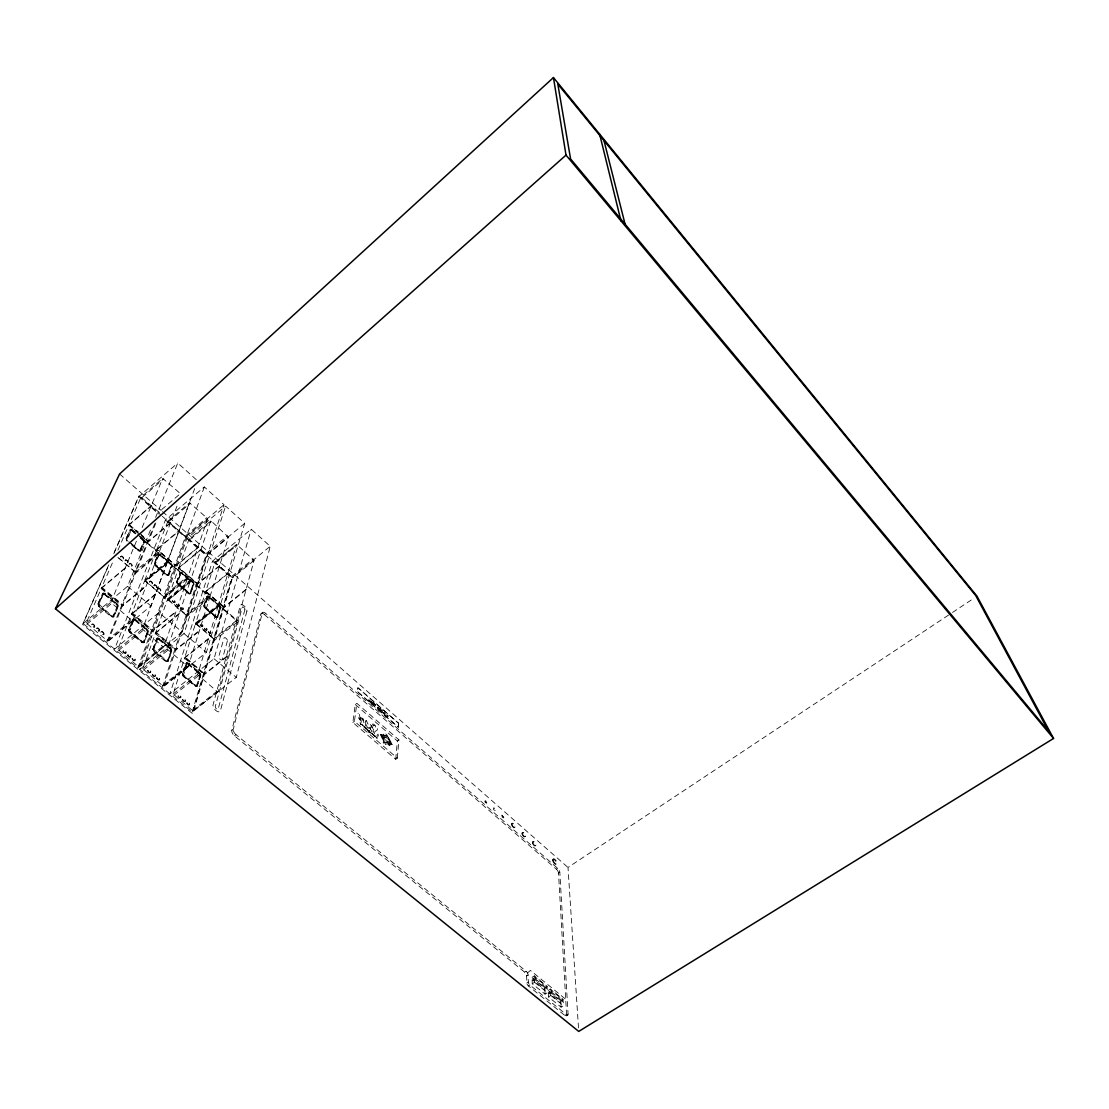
<?xml version="1.0" encoding="UTF-8"?>
<svg xmlns="http://www.w3.org/2000/svg" width="1109" height="1109" viewBox="0 0 1109 1109"><rect width="100%" height="100%" fill="white"/><g stroke="black" fill="none" stroke-linecap="round" stroke-linejoin="round"><path stroke-width="0.75" stroke-dasharray="5 3.75" d="M246.212 589.156L224.073 607.053L232.543 577.512L215.035 562.277L236.674 544.477L254.072 560.364L237.576 620.61L209.157 596.933A1.511 0.721 48.7 0 0 207.799 596.753L204.929 606.609L215.756 616.16A1.941 0.943 49.1 0 0 217.489 616.354L220.123 607.469A1.677 0.804 49 0 0 219.152 605.542M164.7 596.614L187.698 577.581L207.646 518.624L189.542 502.793L167.958 560.697L168.554 561.903L145.556 581.13L144.974 579.924L156.716 549.856L178.993 531.072M227.761 573.783L205.581 591.929L195.738 623.133L214.481 639.047L237.659 620.458M210.627 521.05L190.665 579.938L210.031 596.42L228.496 537.186L211.472 521.285L210.682 521.022L189.001 539.224L178.854 567.642L197.79 583.958L179.117 567.863M186.839 663.612L183.526 674.965L195.239 684.932A2.079 1.095 49.6 0 0 197.139 685.015L200.174 674.757A1.788 0.929 49.5 0 0 199.149 672.664L188.322 663.709A1.622 0.846 49.1 0 0 186.839 663.612L183.013 675.367L194.727 685.334A2.079 1.095 49.6 0 0 196.626 685.417L200.174 674.757M180.919 572.909L177.135 583.168L188.183 592.913A1.968 0.957 48.2 0 0 189.972 593.149L193.382 583.999A1.691 0.818 48.2 0 0 192.425 582.073L191.94 582.461A1.691 0.818 48.2 0 1 192.897 584.388L189.972 593.149M155.842 633.1L156.092 632.38L176.317 649.153L176.081 649.874L155.593 632.795L167.307 599.997L168.429 600.219L191.122 581.116L190.221 581.13L167.251 649.07L187.019 665.996A1.497 0.776 49.1 0 0 188.391 666.079L209.587 597.959A1.511 0.721 48.7 0 0 208.728 596.226L182.209 573.284A1.539 0.735 47.9 0 0 180.809 573.076L177.62 582.779L188.655 592.511A1.968 0.957 48.2 0 0 190.457 592.747M200.854 549.773L178.632 568.252L167.75 598.957L186.88 615.204L210.114 596.268M157.728 638.673L153.402 650.47L165.726 660.687A2.925 1.539 48.5 0 0 168.471 660.867L171.84 650.761A2.62 1.372 48.5 0 0 170.356 647.711L159.308 638.562A2.454 1.275 48.1 0 0 156.993 638.354L152.737 649.389A2.079 1.095 48.1 0 0 153.888 651.801L165.213 661.103A2.925 1.539 48.5 0 0 167.958 661.283L171.84 650.761M158.975 554.514L154.927 564.661L166.142 574.559A1.996 0.97 47.5 0 0 168 574.836L171.645 565.784A1.719 0.832 47.5 0 0 170.689 563.843L170.204 564.245A1.719 0.832 47.5 0 1 171.174 566.186L168 574.836M132.054 613.929L132.331 613.222L152.931 630.3L152.668 631.021L131.819 613.637L144.489 581.213L145.626 581.449L168.499 562.124L167.459 562.041L142.479 629.177L162.635 646.422A1.525 0.79 48.3 0 0 164.049 646.533L187.158 579.161A1.525 0.735 48 0 0 186.298 577.429M133.773 619.709L129.767 630.771L141.952 641.141A2.135 1.137 47.7 0 0 143.99 641.307L147.649 631.312A1.83 0.957 47.7 0 0 146.638 629.191L135.367 619.862A1.663 0.873 47.3 0 0 133.773 619.709L129.254 631.201L141.439 641.57A2.135 1.137 47.7 0 0 143.477 641.737L147.649 631.312M397.313 758.154L398.921 739.855L356.848 703.3L355.268 704.478L352.856 722.458L395.719 759.305L397.313 758.154L354.45 721.266L356.848 703.3M395.719 759.305L397.355 741.006L398.921 739.855M135.894 533.429L132.359 530.393A1.58 0.762 46.3 0 0 130.862 530.116C127.507 542.343 123.335 544.879 130.987 529.963M136.407 541.22L110.845 602.437L131.444 620.07A1.539 0.804 47.2 0 0 132.928 620.222L158.504 554.029A1.553 0.749 47.1 0 0 157.644 552.282L139.582 536.742M383.257 742.171L383.922 743.169L383.159 742.171M383.506 742.697L383.742 742.448M103.511 593.786L98.438 605.306L111.233 615.897A3.022 1.594 46.6 0 0 114.172 616.202L118.178 606.36A2.703 1.414 46.6 0 0 116.722 603.282L105.203 593.759A2.537 1.317 46.2 0 0 102.735 593.454L97.772 604.197A2.135 1.137 46.2 0 0 98.923 606.637L110.72 616.327A3.022 1.594 46.6 0 0 113.645 616.632L118.178 606.36M124.998 568.501L101.182 588.629L86.239 622.995L106.852 640.434A1.539 0.832 46.8 0 0 108.349 640.558L122.267 606.11L146.055 586.259M501.933 815.337L503.86 817.804L502.197 815.115L503.68 817.846L502.155 817.125L502.044 815.184M495.224 810.457C491.897 810.319 493.824 804.635 495.252 810.194M486.574 803.124C485.922 798.147 483.704 802.985 487.003 802.542C485.797 797.51 483.011 803.221 486.851 802.93M254.058 560.461L232.599 577.872M206.052 591.541L224.365 607.302L205.789 591.291L214.966 562.388L236.508 544.588L218.639 604.308L219.235 605.514L196.335 624.076M218.307 605.556L197.61 674.743L216.948 691.309A1.483 0.762 50.1 0 0 218.279 691.364L237.187 622.177A1.497 0.707 49.5 0 0 236.314 620.458L218.528 605.459L195.336 624.201L184.746 657.512L204.832 674.258L185.245 657.11L185.023 657.831M207.896 596.587L204.458 606.997L215.271 616.549A1.941 0.943 49.1 0 0 217.004 616.743M219.693 565.479L197.527 583.722L206.926 554.652L189.001 539.224M208.201 639.228L184.51 658.247L173.143 694.026L192.495 710.522A1.469 0.79 49.9 0 0 193.839 710.55L218.279 691.364M207.73 519.234L186.16 537.338L167.903 521.188L156.951 549.232L176.206 565.812L157.201 549.44M153.874 649.472L165.879 660.243A2.107 1.109 48.5 0 0 167.861 660.368L171.23 650.262A1.816 0.943 48.5 0 0 170.218 648.155L159.155 638.992A1.65 0.859 48.1 0 0 157.617 638.867L153.347 649.902M231.823 730.387L233.334 729.223L262.237 613.027A4.103 1.899 50 0 1 265.744 613.443L557.675 868.305A3.161 1.289 57.5 0 1 559.809 872.187L568.071 1014.097L566.616 1015.012A2.662 1.164 60.4 0 1 565.077 1015.636L528.411 985.956A2.398 1.095 59.8 0 1 526.83 982.962L526.636 975.934A3.036 1.386 59.5 0 0 524.64 972.163L234.484 735.821A4.519 2.384 51.2 0 1 231.823 730.387L260.892 614.109L262.237 613.027M179.048 614.109L155.329 633.516L142.728 668.838L162.524 685.598A1.483 0.804 48.8 0 0 163.91 685.667L188.391 666.079M167.93 560.766L144.974 579.924M244.701 523.309L205.969 555.415L162.219 687.677L206.385 652.355L244.701 523.309L225.626 506.12L186.825 538.669L139.748 669.462L192.231 711.992L236.272 677.405L270.222 546.307L251.216 529.187L212.512 561.14L169.899 693.901L214.037 658.76L251.216 529.187M190.54 593.634L193.936 584.485A2.454 1.178 48.2 0 0 192.55 581.684L182.347 572.909A2.301 1.109 47.9 0 0 180.24 572.591L176.525 582.17A1.941 0.943 47.9 0 0 177.606 584.388L188.045 593.301A2.731 1.331 48.2 0 0 190.54 593.634L193.465 584.873A2.454 1.178 48.2 0 0 192.065 582.086L160.306 554.916A1.553 0.749 47.2 0 0 158.864 554.68L155.399 564.259L166.627 574.157A1.996 0.97 47.5 0 0 168.485 574.434M155.315 594.618L131.541 614.344L117.901 649.306L138.07 666.37A1.511 0.818 47.9 0 0 139.512 666.454L164.049 646.533M193.839 710.55L204.319 674.66L227.969 655.904M237.187 622.177L214.3 640.517L204.541 673.925L228.163 655.183M246.046 589.78L223.893 607.69L214.661 638.992M192.231 711.992L231.587 577.844L270.222 546.307M197.222 685.917L200.771 675.256A2.592 1.345 49.5 0 0 199.287 672.22L188.461 663.251A2.426 1.261 49.1 0 0 186.243 663.113L182.347 674.3A2.052 1.081 49.2 0 0 183.512 676.698L194.588 685.792A2.883 1.511 49.6 0 0 197.222 685.917L200.771 675.256M217.558 617.214L220.663 607.94A2.412 1.164 49 0 0 219.277 605.154L209.282 596.545A2.26 1.081 48.7 0 0 207.244 596.282L203.834 606.013A1.913 0.929 48.7 0 0 204.929 608.203L215.16 616.951A2.703 1.303 49.1 0 0 217.558 617.214L220.663 607.94M364.085 726.672L364.764 727.268M98.923 604.294L111.413 615.467A2.176 1.151 46.6 0 0 113.534 615.675L117.554 605.847A1.871 0.97 46.6 0 0 116.542 603.712L105.022 594.174A1.691 0.887 46.2 0 0 103.373 593.98L98.41 604.738M203.834 606.013L207.244 596.282M182.347 674.3L186.548 662.711M139.748 669.462L183.997 633.586L225.626 506.12M182.126 632.019L224.032 504.692L204.319 486.934L165.449 519.969L114.601 649.084L158.92 612.584L182.126 632.019L137.876 667.937L83.161 623.605L108.904 564.883M163.91 685.667L175.582 650.29L199.26 631.16M209.587 597.959L186.672 616.659L175.818 649.569L199.481 630.439M219.499 566.103L197.319 584.346L187.13 615.093M165.879 660.243L165.366 660.659A2.107 1.109 48.5 0 0 167.348 660.784L171.23 650.262M152.737 649.389L156.993 638.354M176.525 582.17L180.24 572.591M137.876 667.937L185.231 537.269L224.032 504.692M139.512 666.454L152.155 631.437L175.901 611.988M204.319 486.934L152.418 630.716L176.151 611.281M144.101 642.25L148.273 631.825A2.662 1.386 47.7 0 0 146.79 628.761L135.534 619.432A2.495 1.303 47.3 0 0 133.149 619.182L128.589 630.106A2.107 1.109 47.3 0 0 129.739 632.532L141.273 642.014A2.967 1.566 47.7 0 0 144.101 642.25L148.273 631.825M154.303 563.649L158.282 554.181A2.329 1.123 47.2 0 1 160.445 554.542L170.828 563.469A2.481 1.192 47.5 0 1 172.214 566.269L168.568 575.321A2.772 1.345 47.5 0 1 166.003 574.947L155.385 565.867A1.968 0.957 47.2 0 1 154.303 563.649L157.811 554.583A2.329 1.123 47.2 0 1 159.973 554.944L191.94 582.461M168.374 575.613L172.214 566.269M154.816 523.545L106.603 642.596L150.949 605.902L195.17 487.253M128.589 630.106L133.149 619.182M139.512 536.423L159.031 552.532L178.119 503.25M158.462 553.946L135.492 573.395L122.558 605.403L146.319 585.566M170.439 523.129L148.162 542.01L136.157 571.717A1.428 0.707 46.8 0 1 134.799 571.523L117.804 557.148M155.884 522.907L148.412 541.4L170.675 522.533M131.86 545.268L137.876 550.424A2.814 1.372 46.6 0 0 140.538 550.854L144.489 541.954A2.523 1.206 46.7 0 0 143.103 539.14L132.512 530.019A2.357 1.137 46.3 0 0 130.28 529.617L125.955 538.932A1.996 0.97 46.3 0 0 127.036 541.15L127.521 540.735A1.996 0.97 46.3 0 1 126.44 538.517M140.538 550.854L144.489 541.954M83.161 623.605L127.577 586.314L151.697 527.066M155.607 517.459L177.773 463.007L196.321 479.726M117.554 605.847L113.007 616.105A2.176 1.151 46.6 0 1 110.9 615.897L111.413 615.467M143.435 541.857A1.747 0.846 46.7 0 0 142.479 539.917L142.95 539.515A1.747 0.832 46.7 0 1 143.907 541.455L139.956 550.355A2.024 0.984 46.6 0 1 138.029 550.036L132.013 544.893M139.789 550.563L143.907 541.455M142.118 527.565L162.718 478.409L180.407 493.616L158.823 512.053L141.037 497.137L162.718 478.409M97.772 604.197L102.943 593.176M125.955 538.932L130.46 529.381M101.695 588.2L102 587.507L123.057 604.973L122.78 605.68L101.487 587.936L113.257 560.932M117.942 550.161L128.769 525.306L151.074 506.175M139.845 533.207L148.648 541.608L129.018 524.709L141.009 497.192M129.24 524.89L138.542 532.084M108.71 564.925L82.565 624.547L192.425 713.531L232.238 577.512L162.316 516.281M114.227 552.365L138.999 495.875L161.013 515.144M113.783 553.779L138.819 496.652L177.773 463.007M187.698 577.581L164.797 596.462A1.4 0.707 47.7 0 1 163.494 596.295L145.556 581.13M159.086 552.462L136.047 571.87M527.482 972.981L530.407 970.403L567.281 1000.54M142.132 497.428L163.744 478.783M129.018 524.709L151.323 505.579M129.795 530.033A2.357 1.137 46.3 0 1 132.04 530.435L132.512 530.019M130.377 530.532A1.58 0.762 46.3 0 1 131.874 530.795L132.359 530.393M144.004 542.356A2.523 1.22 46.7 0 0 142.631 539.542L143.103 539.14M123.154 558.978A1.747 0.873 46.3 0 0 121.99 556.579A1.747 0.873 46.3 0 0 120.798 557.508A1.747 0.873 46.3 0 0 123.154 558.978L123.473 558.7A1.747 0.873 46.3 0 0 122.309 556.302A1.747 0.873 46.3 0 0 121.131 557.231A1.747 0.873 46.3 0 0 123.473 558.7M167.903 521.188L189.639 502.71M168.984 521.396L190.568 503.084M138.029 550.036L138.514 549.634A2.024 0.984 46.6 0 0 140.441 549.939M137.876 550.424L138.362 550.009A2.814 1.372 46.6 0 0 141.023 550.452M358.11 713.198L358.124 713.586M127.59 562.762A1.747 0.859 46.5 0 0 126.426 560.364A1.747 0.859 46.5 0 0 125.248 561.293A1.747 0.859 46.5 0 0 127.59 562.762L127.909 562.485A1.747 0.859 46.5 0 0 126.759 560.087A1.747 0.859 46.5 0 0 125.567 561.015A1.747 0.859 46.5 0 0 127.909 562.485M101.487 587.936L125.289 567.808M131.694 566.228A1.733 0.859 46.6 0 0 130.529 563.829A1.733 0.859 46.6 0 0 129.351 564.772A1.733 0.859 46.6 0 0 131.694 566.228L132.013 565.95A1.733 0.859 46.6 0 0 130.848 563.552A1.733 0.859 46.6 0 0 129.684 564.495A1.733 0.859 46.6 0 0 132.013 565.95M156.951 549.232L179.214 530.462M102.222 593.883A2.537 1.317 46.2 0 1 104.69 594.188L105.203 593.759M102.86 594.41A1.691 0.887 46.2 0 1 104.509 594.604L105.022 594.174M135.492 573.395A1.539 0.776 46.7 0 0 134.646 571.648L157.797 552.157M98.923 606.637L99.436 606.207A2.135 1.137 46.2 0 1 98.285 603.767M158.379 555.082A1.553 0.749 47.2 0 1 159.821 555.318L160.306 554.916M185.494 535.855L206.912 517.626M86.266 622.911L110.886 602.256M155.385 565.867L155.87 565.465A1.968 0.957 47.2 0 1 154.775 563.247M86.876 624.242L111.51 603.587M190.055 539.418L211.583 521.382M117.679 606.789A2.703 1.414 46.6 0 0 116.209 603.712L116.722 603.282M117.041 606.276A1.871 0.97 46.6 0 0 116.029 604.142L116.542 603.712M144.447 581.296L167.542 561.903M94.21 627.084A1.871 1.012 46.2 0 0 92.976 624.45A1.871 1.012 46.2 0 0 91.631 625.587A1.871 1.012 46.2 0 0 94.21 627.084L94.556 626.793A1.871 1.012 46.2 0 0 93.322 624.159A1.871 1.012 46.2 0 0 91.978 625.296A1.871 1.012 46.2 0 0 94.556 626.793M170.828 563.469L170.342 563.857A2.481 1.192 47.5 0 1 171.729 566.671M152.016 583.93A1.719 0.859 47.2 0 0 150.852 581.546A1.719 0.859 47.2 0 0 149.729 582.502A1.719 0.859 47.2 0 0 152.016 583.93L152.349 583.667A1.719 0.859 47.2 0 0 151.184 581.268A1.719 0.859 47.2 0 0 150.062 582.239A1.719 0.859 47.2 0 0 152.349 583.667M113.409 616.978L114.172 616.202M175.943 565.59L198.178 547.07M197.957 547.68L175.721 566.214L156.716 549.856M166.003 574.947L166.489 574.545A2.772 1.345 47.5 0 0 169.053 574.919M99.048 631.035A1.871 1.012 46.4 0 0 97.8 628.401A1.871 1.012 46.4 0 0 96.469 629.552A1.871 1.012 46.4 0 0 99.048 631.035L99.394 630.744A1.871 1.012 46.4 0 0 98.16 628.11A1.871 1.012 46.4 0 0 96.83 629.26A1.871 1.012 46.4 0 0 99.394 630.744M178.854 567.642L201.062 549.163M156.369 587.631A1.719 0.859 47.4 0 0 155.205 585.247A1.719 0.859 47.4 0 0 154.082 586.217A1.719 0.859 47.4 0 0 156.369 587.631L156.702 587.368A1.719 0.859 47.4 0 0 155.523 584.97A1.719 0.859 47.4 0 0 154.414 585.94A1.719 0.859 47.4 0 0 156.702 587.368M103.511 634.667A1.858 1.012 46.6 0 0 102.278 632.033A1.858 1.012 46.6 0 0 100.961 633.184A1.858 1.012 46.6 0 0 103.511 634.667L103.858 634.376A1.871 1.012 46.6 0 0 102.624 631.742A1.871 1.012 46.6 0 0 101.307 632.892A1.871 1.012 46.6 0 0 103.858 634.376M131.819 613.637L155.579 593.925M160.389 591.028A1.705 0.846 47.5 0 0 159.211 588.643A1.705 0.846 47.5 0 0 158.102 589.614A1.705 0.846 47.5 0 0 160.389 591.028L160.708 590.764A1.705 0.846 47.5 0 0 159.544 588.366A1.705 0.846 47.5 0 0 158.435 589.35A1.705 0.846 47.5 0 0 160.708 590.764M182.347 572.909L181.876 573.311A2.301 1.109 47.9 0 0 179.769 572.993M182.209 573.284L181.737 573.686A1.539 0.735 47.9 0 0 180.337 573.478M206.149 553.53L227.65 535.689M206.953 555.11L228.468 537.283M106.852 640.434L131.444 620.07M108.225 640.739L132.928 620.222M177.606 584.388L178.092 583.986A1.941 0.943 47.9 0 1 176.996 581.768M132.65 619.612A2.495 1.303 47.3 0 1 135.021 619.848L135.534 619.432M187.158 579.161L164.187 598.153A1.525 0.762 47.7 0 0 163.328 596.42L186.451 577.304L187.643 577.65M133.26 620.125A1.663 0.873 47.3 0 1 134.854 620.291L135.367 619.862M167.764 598.694L190.693 579.771M167.431 599.886L190.318 580.991M167.265 600.08L190.221 581.13M168.346 599.9L191.289 580.977M129.739 632.532L130.252 632.116A2.107 1.109 47.3 0 1 129.101 629.69M215.978 562.568L237.478 544.838M117.928 649.222L142.506 628.997M118.552 650.539L143.144 630.328M188.045 593.301L188.53 592.899A2.731 1.331 48.2 0 0 191.025 593.232M147.76 632.241A2.662 1.386 47.7 0 0 146.291 629.177L146.79 628.761M147.15 631.728A1.83 0.957 47.7 0 0 146.125 629.607L146.638 629.191M141.273 642.014L141.8 641.598A2.967 1.566 47.7 0 0 144.614 641.82M205.789 591.291L227.955 573.159M155.593 632.795L179.298 613.402M231.767 576.389L253.24 558.867M186.672 616.659A1.497 0.749 48.4 0 0 185.813 614.927L208.866 596.101M206.773 596.67A2.26 1.095 48.7 0 1 208.797 596.933L209.282 596.545M156.494 638.77A2.454 1.275 48.1 0 1 158.795 638.978L159.308 638.562M157.104 639.283A1.65 0.859 48.1 0 1 158.642 639.408L159.155 638.992M204.929 608.203L205.415 607.815A1.913 0.929 48.7 0 1 204.319 605.611M153.888 651.801L154.414 651.385A2.079 1.095 48.1 0 1 153.25 648.973M138.07 666.37L162.635 646.422M195.752 622.87L218.639 604.308M195.309 624.27L218.223 605.694M220.192 608.314A2.412 1.164 49 0 0 218.792 605.542L219.277 605.154M195.447 624.09L196.418 624.395L219.319 605.833M142.742 668.755L167.265 648.876M171.327 651.177A2.62 1.372 48.5 0 0 169.857 648.127L170.356 647.711M220.123 607.469L219.651 607.843A1.677 0.804 49 0 0 218.681 605.93L208.686 597.321A1.511 0.735 48.7 0 0 207.328 597.155M170.731 650.678A1.816 0.943 48.5 0 0 169.705 648.571L170.218 648.155M143.366 670.072L167.916 650.207M215.16 616.951L215.631 616.562A2.703 1.303 49.1 0 0 218.043 616.826M167.736 661.643L168.471 660.867M184.746 657.512L208.409 638.507M214.3 640.517A1.483 0.735 49.3 0 0 213.455 638.798L236.577 620.43M185.73 663.515A2.426 1.261 49.1 0 1 187.962 663.667L188.461 663.251M186.326 664.014A1.622 0.846 49.1 0 1 187.823 664.111L188.322 663.709M162.524 685.598L187.019 665.996M163.716 685.917L188.211 666.329M261.322 613.471L262.681 612.39M183.512 676.698L184.025 676.282A2.052 1.081 49.2 0 1 182.86 673.884M260.892 614.109A4.103 1.899 50 0 1 264.399 614.525L265.744 613.443M200.258 675.658A2.578 1.345 49.5 0 0 198.774 672.622L199.287 672.22M199.662 675.159A1.788 0.929 49.5 0 0 198.636 673.066L199.149 672.664M173.143 694.026L197.624 674.549M173.78 695.329L198.275 675.866M194.588 685.792L195.101 685.39A2.883 1.511 49.6 0 0 197.735 685.514M196.376 685.778L197.139 685.015M192.495 710.522L216.948 691.309M234.484 735.821L235.995 734.657L526.096 971.221A3.036 1.372 59.5 0 1 528.106 975.005L528.3 982.019A2.398 1.081 59.7 0 0 529.88 985.014L566.533 1014.721A2.662 1.164 60.4 0 0 568.071 1014.097M352.856 722.458L354.45 721.266M264.399 614.525L556.371 869.165L557.675 868.305M566.616 1015.012L558.506 873.046L559.809 872.187M578.51 1027.974L568.002 867.446L951.078 613.402M952.52 612.445L974.118 598.111M524.64 972.163L526.096 971.221M526.636 975.934L528.106 975.005M532.057 977.32L534.358 975.851L547.097 986.248L547.375 992.694L545.06 994.163L532.251 983.766L532.057 977.32L544.796 987.703L545.06 994.163M532.93 978.706L535.231 977.237L546.626 986.525L546.695 988.077L544.38 989.547L532.972 980.259L532.93 978.706L544.325 987.994L544.38 989.547M526.83 982.962L528.3 982.019M532.972 980.259L535.287 978.776L535.231 977.237M528.411 985.956L529.88 985.014M532.251 983.766L534.58 982.283L534.358 975.851M544.325 987.994L547.097 986.248M548.179 990.476L550.494 989.02L563.039 999.264L563.4 1005.724L561.085 1007.18L548.47 996.936L548.179 990.476L560.752 1000.706L561.085 1007.18M549.052 991.848L551.367 990.392L562.596 999.556L562.679 1001.108L560.378 1002.564L549.121 993.401L549.052 991.848L560.295 1001.011L560.378 1002.564M549.121 993.401L551.436 991.945L551.367 990.392M548.47 996.936L550.785 995.466L550.494 989.02M560.295 1001.011L563.039 999.264M565.077 1015.636L566.533 1014.721M566.339 1015.927L567.794 1015.026M368.743 732.051C367.384 731.413 367.841 727.712 368.743 732.273M534.58 982.283L547.375 992.694M550.785 995.466L563.4 1005.724M535.287 978.776L546.695 988.077M551.436 991.945L562.679 1001.108M130.252 632.116L141.8 641.598M184.025 676.282L195.101 685.39M101.182 588.629L122.267 606.11M155.329 633.516L175.582 650.29M131.541 614.344L152.155 631.437M184.51 658.247L204.319 674.66M104.69 594.188L116.209 603.712M158.795 638.978L169.857 648.127M104.509 594.604L116.029 604.142M135.021 619.848L146.291 629.177M158.642 639.408L169.705 648.571M187.962 663.667L198.774 672.622M134.854 620.291L146.125 629.607M187.823 664.111L198.636 673.066M127.577 586.314L150.949 605.902M183.997 633.586L206.385 652.355M214.037 658.76L236.272 677.405M117.845 557.453L134.646 571.648M168.429 600.219L185.813 614.927M145.626 581.449L163.328 596.42M196.418 624.395L213.455 638.798M131.292 543.452L138.514 549.634M128.727 541.774L138.362 550.009M178.092 583.986L188.53 592.899M155.87 565.465L166.489 574.545M205.415 607.815L215.631 616.562M132.04 530.435L135.561 533.471M140.275 537.518L142.631 539.542M131.874 530.795L135.409 533.831M140.122 537.893L142.479 539.917M208.797 596.933L218.792 605.542M159.821 555.318L170.204 564.245M128.769 525.306L140.399 535.328M141.702 536.437L148.162 542.01M178.632 568.252L197.319 584.346M205.581 591.929L223.893 607.69M355.268 704.478L397.355 741.006M119.592 473.987L161.179 510.487M162.482 511.623L568.002 867.446M138.819 496.652L158.67 514.022M165.449 519.969L185.231 537.269M186.825 538.669L205.969 555.415M212.512 561.14L231.587 577.844M158.823 512.053L159.419 512.76M357.75 691.78L398.242 726.991L398.519 722.985M398.616 723.096L398.422 727.352L357.847 692.155L358.055 687.982L398.367 723.096L357.86 687.622L357.542 691.836M383.464 734.172L384.061 735.309L386.653 735.461L384.213 735.614L384.823 736.75C390.825 738.372 385.53 731.455 382.674 734.324L384.74 738.289L381.773 734.324C383.492 740.951 388.566 741.103 383.381 734.324M388.871 739.772L391.089 743.792L389.065 739.772M389.162 745.026C383.991 738.234 389.037 738.372 390.77 745.012L387.803 741.034L389.869 745.026C386.999 748.007 381.676 740.909 387.734 742.6L388.33 743.723L385.89 743.931L388.483 744.042L389.093 745.179M383.659 739.564L381.399 735.558L383.451 739.551M556.371 869.165A3.161 1.289 57.5 0 1 558.506 873.046M235.995 734.657A4.519 2.384 51.3 0 1 233.334 729.223M367.259 730.055L366.552 728.308L367.259 730.055M368.992 700.583L370.046 702.066A2.301 1.026 52.9 0 1 369.297 701.581L368.826 698.795L370.032 701.151L368.992 700.583M360.813 724.51L360.12 722.749L360.813 724.51M369.214 730.595L369.921 732.564L369.214 730.595M372.277 733.756C373.137 736.21 371.654 731.33 372.277 733.756M370.267 732.176L371.487 733.687L370.267 732.176M375.979 737.028L377.074 738.746L377.212 737.485L375.979 737.028M373.955 735.253C372.874 736.986 373.206 732.231 373.955 735.253M365.041 727.532C364.085 729.375 363.516 724.44 365.041 727.532M378.751 708.415C377.212 710.453 376.921 704.451 378.751 708.415M362.227 725.175C366.067 728.668 359.468 721.321 362.227 725.175M373.262 725.813C369.727 720.018 381.773 729.653 375.604 731.053C372.624 732.065 377.614 737.804 377.989 734.033C380.04 740.174 371.792 732.384 373.317 729.5C377.656 730.221 375.424 723.581 373.262 725.813M386.279 714.861C386.182 716.913 383.686 713.78 384.809 713.018L385.294 713.447C384.975 717.149 386.209 712.671 386.279 714.861M382.771 712.172C382.647 714.82 384.102 710.065 383.742 713.808L384.379 712.643L382.771 712.172M392.101 744.569L390.423 744.056L388.178 739.786L389.772 739.772L392.101 744.569M380.429 734.643L382.744 739.564L384.366 739.564L381.898 735.004L380.429 734.643M380.914 709.621L380.747 711.202L380.914 709.621M381.219 710.301L382.231 712.491L382.453 710.37L381.219 709.289L381.856 710.855L381.219 710.301M379.472 708.97L379.832 710.398L378.973 707.902L379.472 708.97M374.648 735.281L374.509 736.528L374.648 735.281M375.105 736.099C374.884 737.513 376.686 735.766 375.105 736.099M377.656 707.39L378.252 707.958L377.656 707.39M372.901 728.225L371.321 725.563L371.972 731.621L368.41 725.979C369.865 732.203 364.501 724.357 366.206 720.365L370.642 729.611L369.99 723.83L372.901 728.225M372.901 704.257L370.434 702.538L370.683 700.417L372.028 703.494L372.555 702.052L373.248 702.662L373.899 705.13L372.901 704.257M373.054 702.898L373.525 704.381L373.054 702.898M371.182 701.248L371.64 702.746L371.182 701.248M365.804 727.13L365.79 728.946L365.804 727.13M360.425 720.545L358.734 717.703L361.354 722.375L360.577 716.054L362.158 718.396A14.791 6.848 53 0 1 363.655 722.084L365.554 725.91C366.746 719.367 361.853 715.638 363.392 720.476L359.496 714.612L360.425 720.545M388.192 716.04C386.819 719.561 386.431 712.089 388.192 716.04M246.891 611.239L220.428 710.703A4.977 2.62 50.4 0 1 215.964 710.592A4.977 2.62 50.4 0 1 213.08 704.672L240.334 605.542A4.505 2.121 49.5 0 1 244.243 606.027A4.505 2.121 49.5 0 1 246.891 611.239M244.923 609.52L218.223 708.887A1.982 1.04 50.4 0 1 216.449 708.845A1.982 1.04 50.4 0 1 215.298 706.488L242.303 607.247A1.802 0.846 49.5 0 1 243.869 607.455A1.802 0.846 49.5 0 1 244.923 609.52M227.387 640.974L222.16 659.8A2.454 1.234 49.7 0 1 220.15 659.301A2.454 1.234 49.7 0 1 218.695 656.888L224.004 638.105A2.315 1.137 49.6 0 1 226.042 638.285A2.315 1.137 49.6 0 1 227.387 640.974M380.498 708.623L380.969 709.261L380.539 708.596M387.193 741.976L384.324 742.392L383.714 741.256L386.098 740.978L383.562 740.937L382.965 739.814L385.904 739.925L387.193 741.976M375.674 704.423L374.981 705.684L374.177 703.12L375.286 706.419L375.674 704.423M386.639 738.123L388.968 738.414L389.55 739.509L386.861 739.509L385.364 737.637A1.525 0.693 53.8 0 1 385.599 737L388.205 736.972L388.802 738.095L386.639 738.123M552.656 860.667A3.064 1.248 57.3 0 0 555.983 864.452A3.064 1.248 57.3 0 0 554.916 860.251A3.064 1.248 57.3 0 0 552.656 860.667M553.211 860.307A3.064 1.248 57.3 0 0 556.538 864.091A3.064 1.248 57.3 0 0 555.457 859.891A3.064 1.248 57.3 0 0 553.211 860.307M123.349 651.108A1.844 0.998 47.4 0 0 125.761 653.076A1.844 0.998 47.4 0 0 125.123 650.581A1.844 0.998 47.4 0 0 123.349 651.108M128.076 654.989A1.844 0.998 47.6 0 0 130.488 656.944A1.844 0.998 47.6 0 0 129.85 654.449A1.844 0.998 47.6 0 0 128.076 654.989M132.456 658.538A1.83 0.998 47.7 0 0 134.868 660.479A1.83 0.998 47.7 0 0 134.217 657.997A1.83 0.998 47.7 0 0 132.456 658.538M122.988 651.399A1.844 0.998 47.4 0 0 125.414 653.353A1.844 0.998 47.4 0 0 124.776 650.872A1.844 0.998 47.4 0 0 122.988 651.399M127.729 655.267A1.844 0.998 47.6 0 0 130.141 657.221A1.844 0.998 47.6 0 0 129.503 654.74A1.844 0.998 47.6 0 0 127.729 655.267M132.11 658.829A1.83 0.998 47.7 0 0 134.508 660.77A1.83 0.998 47.7 0 0 133.87 658.275A1.83 0.998 47.7 0 0 132.11 658.829M511.512 824.666A2.454 1.026 56.5 0 0 514.202 827.716A2.454 1.026 56.5 0 0 513.439 824.431A2.454 1.026 56.5 0 0 511.512 824.666M511.956 824.375A2.454 1.026 56.5 0 0 514.645 827.425A2.454 1.026 56.5 0 0 513.869 824.139A2.454 1.026 56.5 0 0 511.956 824.375M148.038 670.571A1.816 0.984 48.3 0 0 150.408 672.498A1.816 0.984 48.3 0 0 149.743 670.002A1.816 0.984 48.3 0 0 148.038 670.571M152.682 674.369A1.816 0.984 48.5 0 0 155.052 676.282A1.816 0.984 48.5 0 0 154.387 673.801A1.816 0.984 48.5 0 0 152.682 674.369M156.979 677.849A1.816 0.97 48.6 0 0 159.336 679.762A1.816 0.97 48.6 0 0 158.67 677.28A1.816 0.97 48.6 0 0 156.979 677.849M147.677 670.848A1.816 0.984 48.3 0 0 150.062 672.775A1.816 0.984 48.3 0 0 149.396 670.293A1.816 0.984 48.3 0 0 147.677 670.848M152.335 674.646A1.816 0.984 48.5 0 0 154.692 676.573A1.816 0.984 48.5 0 0 154.04 674.078A1.816 0.984 48.5 0 0 152.335 674.646M156.632 678.14A1.816 0.97 48.6 0 0 158.989 680.053A1.816 0.97 48.6 0 0 158.324 677.557A1.816 0.97 48.6 0 0 156.632 678.14M178.286 695.745A1.788 0.97 49.4 0 0 180.601 697.616A1.788 0.97 49.4 0 0 179.921 695.135A1.788 0.97 49.4 0 0 178.286 695.745M182.833 699.46A1.788 0.957 49.6 0 0 185.148 701.332A1.788 0.957 49.6 0 0 184.454 698.85A1.788 0.957 49.6 0 0 182.833 699.46M187.033 702.87A1.788 0.957 49.7 0 0 189.334 704.742A1.788 0.957 49.7 0 0 188.641 702.247A1.788 0.957 49.7 0 0 187.033 702.87M177.939 696.022A1.788 0.97 49.4 0 0 180.254 697.894A1.788 0.97 49.4 0 0 179.575 695.412A1.788 0.97 49.4 0 0 177.939 696.022M182.486 699.737A1.788 0.957 49.6 0 0 184.787 701.609A1.788 0.957 49.6 0 0 184.108 699.114A1.788 0.957 49.6 0 0 182.486 699.737M186.686 703.134A1.788 0.957 49.7 0 0 188.987 705.005A1.788 0.957 49.7 0 0 188.294 702.524A1.788 0.957 49.7 0 0 186.686 703.134M172.602 600.579A1.691 0.846 48 0 0 174.778 602.423A1.691 0.846 48 0 0 174.141 600.191A1.691 0.846 48 0 0 172.602 600.579M176.872 604.225A1.691 0.846 48.1 0 0 179.048 606.068A1.691 0.846 48.1 0 0 178.41 603.823A1.691 0.846 48.1 0 0 176.872 604.225M180.836 607.566A1.691 0.832 48.2 0 0 182.999 609.395A1.691 0.832 48.2 0 0 182.361 607.164A1.691 0.832 48.2 0 0 180.836 607.566M172.269 600.856A1.691 0.846 48 0 0 174.46 602.7A1.691 0.846 48 0 0 173.822 600.454A1.691 0.846 48 0 0 172.269 600.856M176.553 604.488A1.691 0.846 48.1 0 0 178.729 606.332A1.691 0.846 48.1 0 0 178.092 604.1A1.691 0.846 48.1 0 0 176.553 604.488M180.504 607.829A1.691 0.846 48.2 0 0 182.666 609.673A1.691 0.846 48.2 0 0 182.028 607.427A1.691 0.846 48.2 0 0 180.504 607.829M200.452 624.672A1.677 0.832 48.9 0 0 202.6 626.474A1.677 0.832 48.9 0 0 201.935 624.242A1.677 0.832 48.9 0 0 200.452 624.672M204.652 628.235A1.663 0.832 49 0 0 206.773 630.037A1.663 0.832 49 0 0 206.122 627.805A1.663 0.832 49 0 0 204.652 628.235M208.52 631.52A1.663 0.818 49.1 0 0 210.641 633.308A1.663 0.818 49.1 0 0 209.975 631.076A1.663 0.818 49.1 0 0 208.52 631.52M200.133 624.935A1.677 0.832 48.9 0 0 202.268 626.751A1.677 0.832 48.9 0 0 201.616 624.506A1.677 0.832 48.9 0 0 200.133 624.935M204.319 628.498A1.663 0.832 49 0 0 206.454 630.3A1.663 0.832 49 0 0 205.789 628.068A1.663 0.832 49 0 0 204.319 628.498M208.187 631.783A1.663 0.832 49.1 0 0 210.322 633.572A1.663 0.832 49.1 0 0 209.656 631.34A1.663 0.832 49.1 0 0 208.187 631.783M521.979 833.857A2.44 1.012 56.7 0 0 524.654 836.893A2.44 1.012 56.7 0 0 523.864 833.594A2.44 1.012 56.7 0 0 521.979 833.857M522.408 833.566A2.44 1.012 56.7 0 0 525.084 836.602A2.44 1.012 56.7 0 0 524.294 833.303A2.44 1.012 56.7 0 0 522.408 833.566M532.431 842.965A2.426 0.998 56.9 0 0 535.079 845.987A2.426 0.998 56.9 0 0 534.275 842.688A2.426 0.998 56.9 0 0 532.431 842.965M532.861 842.674A2.426 0.998 56.9 0 0 535.508 845.696A2.426 0.998 56.9 0 0 534.704 842.396A2.426 0.998 56.9 0 0 532.861 842.674"/><path stroke-width="1.5" d="M55.45 608.786L119.592 473.987L553.446 77.575L977.001 596.198L1053.55 738.455L578.732 1031.425L55.45 608.786L566.006 155.108L553.446 77.575M566.006 155.108L1053.55 738.455M603.989 140.58L625.074 224.17M599.622 134.12L620.971 220.857M1048.601 731.247L570.581 158.934L557.813 84.076L975.74 595.588L1048.601 731.247"/></g></svg>
